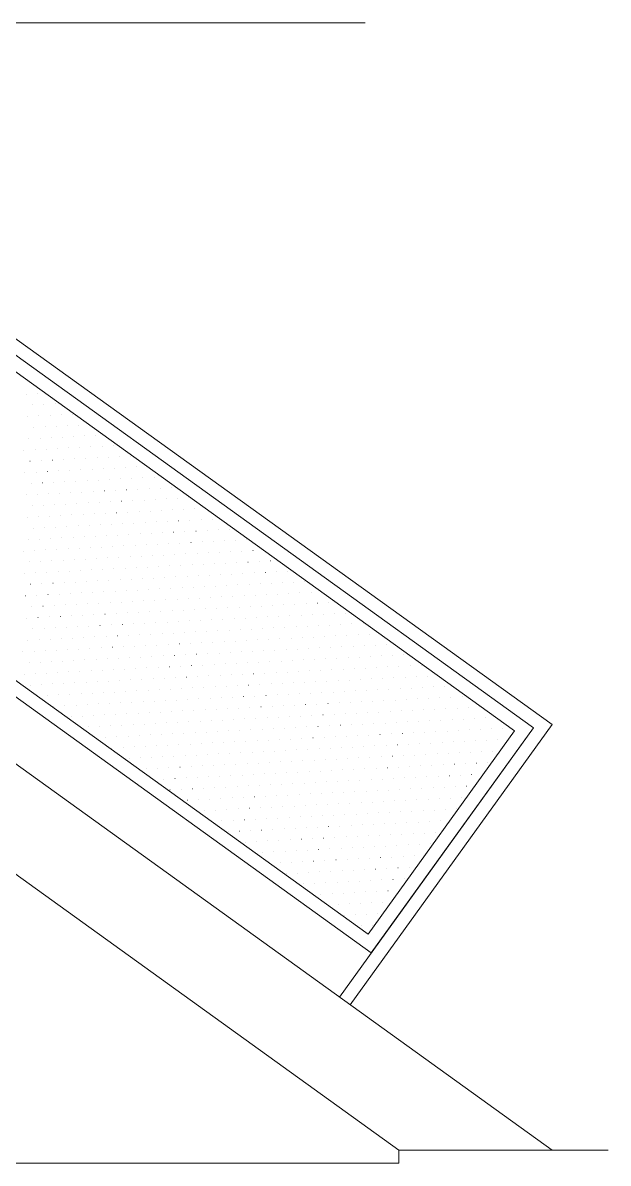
# Model space of a CAD drawing. Header units: centimetres. Extents: x -16179 to 12840, y -10704 to 3856.
# Drawn here: x 11217.2 to 11348, y -5198.5 to -4943.6 of the extents above; entities that cross this region are included whole.
import ezdxf

# ---------------------------------------------------------------- set-up
doc = ezdxf.new("R2010")
doc.units = ezdxf.units.CM
doc.header["$MEASUREMENT"] = 0
for name, color, linetype, lineweight in [('AA - pareti sezionate_Num_Penna__7_Num_Penna__7_Num_Penna__7_Num_Penna__7_Num_Penna__7_Num_Penna__7_Num_Penna__7_Num_Penna__7_Num_Penna__7_Num_Penna__7', 7, 'Continuous', 18), ('AA pareti non sezionate_Num_Penna__2_Num_Penna__2_Num_Penna__2_Num_Penna__2_Num_Penna__2_Num_Penna__2_Num_Penna__2_Num_Penna__2_Num_Penna__2_Num_Penna__2', 2, 'Continuous', 18), ('AA- arredo_Num_Penna__8_Num_Penna__8_Num_Penna__8_Num_Penna__8_Num_Penna__8_Num_Penna__8_Num_Penna__8_Num_Penna__8_Num_Penna__8_Num_Penna__8', 8, 'Continuous', 18)]:
    doc.layers.add(name, color=color, linetype=linetype, lineweight=lineweight)

msp = doc.modelspace()

# ---------------------------------------------------------------- linework, layer by layer
at = {"layer": 'AA - pareti sezionate_Num_Penna__7_Num_Penna__7_Num_Penna__7_Num_Penna__7_Num_Penna__7_Num_Penna__7_Num_Penna__7_Num_Penna__7_Num_Penna__7_Num_Penna__7', "color": 7, "linetype": 'Continuous', "lineweight": 18}
for p, q in [((11301.19, -5195.55), (11347.96, -5195.55)), ((11301.19, -5195.55), (11301.19, -5198.48)), ((11301.19, -5198.48), (10032.6, -5198.48))]:
    msp.add_line(p, q, dxfattribs=at)
at = {"layer": 'AA pareti non sezionate_Num_Penna__2_Num_Penna__2_Num_Penna__2_Num_Penna__2_Num_Penna__2_Num_Penna__2_Num_Penna__2_Num_Penna__2_Num_Penna__2_Num_Penna__2', "color": 2, "linetype": 'Continuous', "lineweight": 18}
msp.add_line((10077.96, -4943.55), (11293.69, -4943.55), dxfattribs=at)
at = {"layer": 'AA- arredo_Num_Penna__8_Num_Penna__8_Num_Penna__8_Num_Penna__8_Num_Penna__8_Num_Penna__8_Num_Penna__8_Num_Penna__8_Num_Penna__8_Num_Penna__8', "color": 8, "linetype": 'Continuous', "lineweight": 18}
for p, q in [((10985.42, -4943.55), (11335.42, -5195.55)), ((11112.28, -4943.55), (11331.24, -5101.13)), ((11117.42, -4943.55), (11335.42, -5100.45)), ((10985.42, -4968.2), (11301.19, -5195.55)), ((11191.35, -5000.45), (11331.24, -5101.13)), ((11192.03, -5004.64), (11327.05, -5101.81)), ((11218, -5026.56), (11218, -5026.56)), ((11220.49, -5026.43), (11220.5, -5026.43)), ((11219.37, -5028.99), (11219.38, -5028.99)), ((11221.87, -5028.87), (11221.87, -5028.87)), ((11224.37, -5028.74), (11224.37, -5028.74)), ((11218.25, -5031.55), (11218.26, -5031.55)), ((11220.75, -5031.43), (11220.75, -5031.43)), ((11223.24, -5031.3), (11223.25, -5031.3)), ((11225.74, -5031.17), (11225.75, -5031.17)), ((11228.24, -5031.04), (11228.24, -5031.04)), ((11219.63, -5033.99), (11219.63, -5033.99)), ((11222.12, -5033.86), (11222.13, -5033.86)), ((11224.62, -5033.73), (11224.63, -5033.73)), ((11227.12, -5033.6), (11227.12, -5033.6)), ((11229.61, -5033.48), (11229.62, -5033.48)), ((11218.51, -5036.55), (11218.51, -5036.55)), ((11221, -5036.42), (11221.01, -5036.42)), ((11223.5, -5036.29), (11223.5, -5036.29)), ((11226, -5036.17), (11226, -5036.17)), ((11228.49, -5036.04), (11228.5, -5036.04)), ((11230.99, -5035.91), (11230.99, -5035.91)), ((11233.49, -5035.78), (11233.49, -5035.78)), ((11217.38, -5039.11), (11217.39, -5039.11)), ((11219.88, -5038.98), (11219.89, -5038.98)), ((11222.38, -5038.85), (11222.38, -5038.85)), ((11224.87, -5038.73), (11224.88, -5038.73)), ((11227.37, -5038.6), (11227.38, -5038.6)), ((11229.87, -5038.47), (11229.87, -5038.47)), ((11232.37, -5038.34), (11232.37, -5038.34)), ((11234.86, -5038.22), (11234.87, -5038.22)), ((11237.36, -5038.09), (11237.36, -5038.09)), ((11218.76, -5041.54), (11218.77, -5041.54)), ((11221.26, -5041.41), (11221.26, -5041.41)), ((11223.75, -5041.29), (11223.76, -5041.29)), ((11226.25, -5041.16), (11226.26, -5041.16)), ((11228.75, -5041.03), (11228.75, -5041.03)), ((11231.24, -5040.9), (11231.25, -5040.9)), ((11233.74, -5040.78), (11233.75, -5040.78)), ((11236.24, -5040.65), (11236.24, -5040.65)), ((11238.73, -5040.52), (11238.74, -5040.52)), ((11241.23, -5040.4), (11241.24, -5040.4)), ((11217.64, -5044.1), (11217.64, -5044.1)), ((11220.14, -5043.97), (11220.14, -5043.97)), ((11222.63, -5043.85), (11222.64, -5043.85)), ((11225.13, -5043.72), (11225.13, -5043.72)), ((11227.63, -5043.59), (11227.63, -5043.59)), ((11230.12, -5043.46), (11230.13, -5043.46)), ((11232.62, -5043.34), (11232.62, -5043.34)), ((11235.12, -5043.21), (11235.12, -5043.21)), ((11237.61, -5043.08), (11237.62, -5043.08)), ((11240.11, -5042.96), (11240.11, -5042.96)), ((11242.61, -5042.83), (11242.61, -5042.83)), ((11219.01, -5046.53), (11219.02, -5046.53)), ((11221.51, -5046.41), (11221.52, -5046.41)), ((11224.01, -5046.28), (11224.01, -5046.28)), ((11226.51, -5046.15), (11226.51, -5046.15)), ((11229, -5046.02), (11229.01, -5046.02)), ((11231.5, -5045.9), (11231.5, -5045.9)), ((11234, -5045.77), (11234, -5045.77)), ((11236.49, -5045.64), (11236.5, -5045.64)), ((11238.99, -5045.52), (11238.99, -5045.52)), ((11241.49, -5045.39), (11241.49, -5045.39)), ((11243.98, -5045.26), (11243.99, -5045.26)), ((11246.48, -5045.13), (11246.48, -5045.13)), ((11247.85, -5047.57), (11247.86, -5047.57)), ((11250.35, -5047.44), (11250.36, -5047.44)), ((11294.34, -5147.27), (11159.32, -5050.09)), ((11217.89, -5049.09), (11217.9, -5049.09)), ((11220.39, -5048.97), (11220.4, -5048.97)), ((11222.89, -5048.84), (11222.89, -5048.84)), ((11225.38, -5048.71), (11225.39, -5048.71)), ((11227.88, -5048.59), (11227.89, -5048.59)), ((11230.38, -5048.46), (11230.38, -5048.46)), ((11232.87, -5048.33), (11232.88, -5048.33)), ((11235.37, -5048.2), (11235.38, -5048.2)), ((11237.87, -5048.08), (11237.87, -5048.08)), ((11240.36, -5047.95), (11240.37, -5047.95)), ((11242.86, -5047.82), (11242.87, -5047.82)), ((11245.36, -5047.69), (11245.36, -5047.69)), ((11246.73, -5050.13), (11246.74, -5050.13)), ((11249.23, -5050), (11249.24, -5050)), ((11251.73, -5049.87), (11251.73, -5049.87)), ((11254.22, -5049.75), (11254.23, -5049.75)), ((11295.02, -5151.45), (11155.13, -5050.78)), ((11219.27, -5051.53), (11219.27, -5051.53)), ((11221.77, -5051.4), (11221.77, -5051.4)), ((11224.26, -5051.27), (11224.27, -5051.27)), ((11226.76, -5051.15), (11226.76, -5051.15)), ((11229.26, -5051.02), (11229.26, -5051.02)), ((11231.75, -5050.89), (11231.76, -5050.89)), ((11234.25, -5050.76), (11234.25, -5050.76)), ((11236.75, -5050.64), (11236.75, -5050.64)), ((11239.24, -5050.51), (11239.25, -5050.51)), ((11241.74, -5050.38), (11241.75, -5050.38)), ((11244.24, -5050.26), (11244.24, -5050.26)), ((11245.61, -5052.69), (11245.62, -5052.69)), ((11248.11, -5052.56), (11248.11, -5052.56)), ((11250.61, -5052.43), (11250.61, -5052.43)), ((11253.1, -5052.31), (11253.11, -5052.31)), ((11255.6, -5052.18), (11255.6, -5052.18)), ((11218.15, -5054.09), (11218.15, -5054.09)), ((11220.64, -5053.96), (11220.65, -5053.96)), ((11223.14, -5053.83), (11223.15, -5053.83)), ((11225.64, -5053.71), (11225.64, -5053.71)), ((11228.14, -5053.58), (11228.14, -5053.58)), ((11230.63, -5053.45), (11230.64, -5053.45)), ((11233.13, -5053.32), (11233.13, -5053.32)), ((11235.63, -5053.2), (11235.63, -5053.2)), ((11238.12, -5053.07), (11238.13, -5053.07)), ((11240.62, -5052.94), (11240.62, -5052.94)), ((11243.12, -5052.82), (11243.12, -5052.82)), ((11244.49, -5055.25), (11244.5, -5055.25)), ((11246.99, -5055.12), (11246.99, -5055.12)), ((11249.48, -5054.99), (11249.49, -5054.99)), ((11251.98, -5054.87), (11251.99, -5054.87)), ((11254.48, -5054.74), (11254.48, -5054.74)), ((11256.98, -5054.61), (11256.98, -5054.61)), ((11259.47, -5054.49), (11259.48, -5054.49)), ((11219.52, -5056.52), (11219.53, -5056.52)), ((11222.02, -5056.39), (11222.03, -5056.39)), ((11224.52, -5056.27), (11224.52, -5056.27)), ((11227.01, -5056.14), (11227.02, -5056.14)), ((11229.51, -5056.01), (11229.52, -5056.01)), ((11232.01, -5055.88), (11232.01, -5055.88)), ((11234.5, -5055.76), (11234.51, -5055.76)), ((11237, -5055.63), (11237.01, -5055.63)), ((11239.5, -5055.5), (11239.5, -5055.5)), ((11241.99, -5055.38), (11242, -5055.38)), ((11243.37, -5057.81), (11243.38, -5057.81)), ((11245.87, -5057.68), (11245.87, -5057.68)), ((11248.36, -5057.55), (11248.37, -5057.55)), ((11250.86, -5057.43), (11250.87, -5057.43)), ((11253.36, -5057.3), (11253.36, -5057.3)), ((11255.85, -5057.17), (11255.86, -5057.17)), ((11258.35, -5057.05), (11258.36, -5057.05)), ((11260.85, -5056.92), (11260.85, -5056.92)), ((11263.34, -5056.79), (11263.35, -5056.79)), ((11218.4, -5059.08), (11218.41, -5059.08)), ((11220.9, -5058.95), (11220.9, -5058.95)), ((11223.4, -5058.83), (11223.4, -5058.83)), ((11225.89, -5058.7), (11225.9, -5058.7)), ((11228.39, -5058.57), (11228.39, -5058.57)), ((11230.89, -5058.45), (11230.89, -5058.45)), ((11233.38, -5058.32), (11233.39, -5058.32)), ((11235.88, -5058.19), (11235.88, -5058.19)), ((11238.38, -5058.06), (11238.38, -5058.06)), ((11240.87, -5057.94), (11240.88, -5057.94)), ((11242.25, -5060.37), (11242.25, -5060.37)), ((11244.75, -5060.24), (11244.75, -5060.24)), ((11247.24, -5060.11), (11247.25, -5060.11)), ((11249.74, -5059.99), (11249.74, -5059.99)), ((11252.24, -5059.86), (11252.24, -5059.86)), ((11254.73, -5059.73), (11254.74, -5059.73)), ((11257.23, -5059.61), (11257.23, -5059.61)), ((11259.73, -5059.48), (11259.73, -5059.48)), ((11262.22, -5059.35), (11262.23, -5059.35)), ((11264.72, -5059.22), (11264.72, -5059.22)), ((11267.22, -5059.1), (11267.22, -5059.1)), ((11217.28, -5061.64), (11217.29, -5061.64)), ((11219.78, -5061.51), (11219.78, -5061.51)), ((11222.27, -5061.39), (11222.28, -5061.39)), ((11224.77, -5061.26), (11224.78, -5061.26)), ((11227.27, -5061.13), (11227.27, -5061.13)), ((11229.77, -5061.01), (11229.77, -5061.01)), ((11232.26, -5060.88), (11232.27, -5060.88)), ((11234.76, -5060.75), (11234.76, -5060.75)), ((11237.26, -5060.62), (11237.26, -5060.62)), ((11239.75, -5060.5), (11239.76, -5060.5)), ((11241.13, -5062.93), (11241.13, -5062.93)), ((11243.62, -5062.8), (11243.63, -5062.8)), ((11246.12, -5062.68), (11246.13, -5062.68)), ((11248.62, -5062.55), (11248.62, -5062.55)), ((11251.11, -5062.42), (11251.12, -5062.42)), ((11253.61, -5062.29), (11253.62, -5062.29)), ((11256.11, -5062.17), (11256.11, -5062.17)), ((11258.61, -5062.04), (11258.61, -5062.04)), ((11261.1, -5061.91), (11261.11, -5061.91)), ((11263.6, -5061.78), (11263.6, -5061.78)), ((11266.1, -5061.66), (11266.1, -5061.66)), ((11268.59, -5061.53), (11268.6, -5061.53)), ((11218.66, -5064.07), (11218.66, -5064.07)), ((11221.15, -5063.95), (11221.16, -5063.95)), ((11223.65, -5063.82), (11223.66, -5063.82)), ((11226.15, -5063.69), (11226.15, -5063.69)), ((11228.64, -5063.57), (11228.65, -5063.57)), ((11231.14, -5063.44), (11231.15, -5063.44)), ((11233.64, -5063.31), (11233.64, -5063.31)), ((11236.13, -5063.18), (11236.14, -5063.18)), ((11238.63, -5063.06), (11238.64, -5063.06)), ((11240.01, -5065.49), (11240.01, -5065.49)), ((11242.5, -5065.36), (11242.51, -5065.36)), ((11245, -5065.24), (11245.01, -5065.24)), ((11247.5, -5065.11), (11247.5, -5065.11)), ((11249.99, -5064.98), (11250, -5064.98)), ((11252.49, -5064.85), (11252.5, -5064.85)), ((11254.99, -5064.73), (11254.99, -5064.73)), ((11257.48, -5064.6), (11257.49, -5064.6)), ((11259.98, -5064.47), (11259.99, -5064.47)), ((11262.48, -5064.35), (11262.48, -5064.35)), ((11264.97, -5064.22), (11264.98, -5064.22)), ((11267.47, -5064.09), (11267.48, -5064.09)), ((11269.97, -5063.96), (11269.97, -5063.96)), ((11272.46, -5063.84), (11272.47, -5063.84)), ((11217.54, -5066.64), (11217.54, -5066.64)), ((11220.03, -5066.51), (11220.04, -5066.51)), ((11222.53, -5066.38), (11222.53, -5066.38)), ((11225.03, -5066.25), (11225.03, -5066.25)), ((11227.52, -5066.13), (11227.53, -5066.13)), ((11230.02, -5066), (11230.02, -5066)), ((11232.52, -5065.87), (11232.52, -5065.87)), ((11235.01, -5065.74), (11235.02, -5065.74)), ((11237.51, -5065.62), (11237.51, -5065.62)), ((11238.89, -5068.05), (11238.89, -5068.05)), ((11241.38, -5067.92), (11241.39, -5067.92)), ((11243.88, -5067.8), (11243.88, -5067.8)), ((11246.38, -5067.67), (11246.38, -5067.67)), ((11248.87, -5067.54), (11248.88, -5067.54)), ((11251.37, -5067.41), (11251.37, -5067.41)), ((11253.87, -5067.29), (11253.87, -5067.29)), ((11256.36, -5067.16), (11256.37, -5067.16)), ((11258.86, -5067.03), (11258.86, -5067.03)), ((11261.36, -5066.91), (11261.36, -5066.91)), ((11263.85, -5066.78), (11263.86, -5066.78)), ((11266.35, -5066.65), (11266.35, -5066.65)), ((11268.85, -5066.52), (11268.85, -5066.52)), ((11271.34, -5066.4), (11271.35, -5066.4)), ((11273.84, -5066.27), (11273.85, -5066.27)), ((11276.34, -5066.14), (11276.34, -5066.14)), ((11218.91, -5069.07), (11218.92, -5069.07)), ((11221.41, -5068.94), (11221.41, -5068.94)), ((11223.9, -5068.81), (11223.91, -5068.81)), ((11226.4, -5068.69), (11226.41, -5068.69)), ((11228.9, -5068.56), (11228.9, -5068.56)), ((11231.4, -5068.43), (11231.4, -5068.43)), ((11233.89, -5068.3), (11233.9, -5068.3)), ((11236.39, -5068.18), (11236.39, -5068.18)), ((11237.76, -5070.61), (11237.77, -5070.61)), ((11240.26, -5070.48), (11240.27, -5070.48)), ((11242.76, -5070.36), (11242.76, -5070.36)), ((11245.25, -5070.23), (11245.26, -5070.23)), ((11247.75, -5070.1), (11247.76, -5070.1)), ((11250.25, -5069.97), (11250.25, -5069.97)), ((11252.74, -5069.85), (11252.75, -5069.85)), ((11255.24, -5069.72), (11255.25, -5069.72)), ((11257.74, -5069.59), (11257.74, -5069.59)), ((11260.24, -5069.47), (11260.24, -5069.47)), ((11262.73, -5069.34), (11262.74, -5069.34)), ((11265.23, -5069.21), (11265.23, -5069.21)), ((11267.73, -5069.08), (11267.73, -5069.08)), ((11270.22, -5068.96), (11270.23, -5068.96)), ((11272.72, -5068.83), (11272.72, -5068.83)), ((11275.22, -5068.7), (11275.22, -5068.7)), ((11277.71, -5068.58), (11277.72, -5068.58)), ((11280.21, -5068.45), (11280.21, -5068.45)), ((11217.79, -5071.63), (11217.8, -5071.63)), ((11220.29, -5071.5), (11220.29, -5071.5)), ((11222.78, -5071.37), (11222.79, -5071.37)), ((11225.28, -5071.25), (11225.29, -5071.25)), ((11227.78, -5071.12), (11227.78, -5071.12)), ((11230.27, -5070.99), (11230.28, -5070.99)), ((11232.77, -5070.87), (11232.78, -5070.87)), ((11235.27, -5070.74), (11235.27, -5070.74)), ((11239.14, -5073.04), (11239.14, -5073.04)), ((11241.64, -5072.92), (11241.64, -5072.92)), ((11244.13, -5072.79), (11244.14, -5072.79)), ((11246.63, -5072.66), (11246.64, -5072.66)), ((11249.13, -5072.54), (11249.13, -5072.54)), ((11251.62, -5072.41), (11251.63, -5072.41)), ((11254.12, -5072.28), (11254.13, -5072.28)), ((11256.62, -5072.15), (11256.62, -5072.15)), ((11259.11, -5072.03), (11259.12, -5072.03)), ((11261.61, -5071.9), (11261.62, -5071.9)), ((11264.11, -5071.77), (11264.11, -5071.77)), ((11266.6, -5071.64), (11266.61, -5071.64)), ((11269.1, -5071.52), (11269.11, -5071.52)), ((11271.6, -5071.39), (11271.6, -5071.39)), ((11274.09, -5071.26), (11274.1, -5071.26)), ((11276.59, -5071.14), (11276.6, -5071.14)), ((11279.09, -5071.01), (11279.09, -5071.01)), ((11281.58, -5070.88), (11281.59, -5070.88)), ((11219.17, -5074.06), (11219.17, -5074.06)), ((11221.66, -5073.93), (11221.67, -5073.93)), ((11224.16, -5073.81), (11224.16, -5073.81)), ((11226.66, -5073.68), (11226.66, -5073.68)), ((11229.15, -5073.55), (11229.16, -5073.55)), ((11231.65, -5073.43), (11231.65, -5073.43)), ((11234.15, -5073.3), (11234.15, -5073.3)), ((11236.64, -5073.17), (11236.65, -5073.17)), ((11238.02, -5075.6), (11238.02, -5075.6)), ((11240.52, -5075.48), (11240.52, -5075.48)), ((11243.01, -5075.35), (11243.02, -5075.35)), ((11245.51, -5075.22), (11245.51, -5075.22)), ((11248.01, -5075.1), (11248.01, -5075.1)), ((11250.5, -5074.97), (11250.51, -5074.97)), ((11253, -5074.84), (11253, -5074.84)), ((11255.5, -5074.71), (11255.5, -5074.71)), ((11257.99, -5074.59), (11258, -5074.59)), ((11260.49, -5074.46), (11260.49, -5074.46)), ((11262.99, -5074.33), (11262.99, -5074.33)), ((11265.48, -5074.2), (11265.49, -5074.2)), ((11267.98, -5074.08), (11267.98, -5074.08)), ((11270.48, -5073.95), (11270.48, -5073.95)), ((11272.97, -5073.82), (11272.98, -5073.82)), ((11275.47, -5073.7), (11275.48, -5073.7)), ((11277.97, -5073.57), (11277.97, -5073.57)), ((11280.46, -5073.44), (11280.47, -5073.44)), ((11282.96, -5073.31), (11282.97, -5073.31)), ((11285.46, -5073.19), (11285.46, -5073.19)), ((11286.83, -5075.62), (11286.84, -5075.62)), ((11289.33, -5075.49), (11289.33, -5075.49)), ((11218.04, -5076.62), (11218.05, -5076.62)), ((11220.54, -5076.49), (11220.55, -5076.49)), ((11223.04, -5076.37), (11223.04, -5076.37)), ((11225.53, -5076.24), (11225.54, -5076.24)), ((11228.03, -5076.11), (11228.04, -5076.11)), ((11230.53, -5075.99), (11230.53, -5075.99)), ((11233.03, -5075.86), (11233.03, -5075.86)), ((11235.52, -5075.73), (11235.53, -5075.73)), ((11236.9, -5078.16), (11236.9, -5078.16)), ((11239.39, -5078.04), (11239.4, -5078.04)), ((11241.89, -5077.91), (11241.9, -5077.91)), ((11244.39, -5077.78), (11244.39, -5077.78)), ((11246.88, -5077.66), (11246.89, -5077.66)), ((11249.38, -5077.53), (11249.39, -5077.53)), ((11251.88, -5077.4), (11251.88, -5077.4)), ((11254.37, -5077.27), (11254.38, -5077.27)), ((11256.87, -5077.15), (11256.88, -5077.15)), ((11259.37, -5077.02), (11259.37, -5077.02)), ((11261.87, -5076.89), (11261.87, -5076.89)), ((11264.36, -5076.77), (11264.37, -5076.77)), ((11266.86, -5076.64), (11266.86, -5076.64)), ((11269.36, -5076.51), (11269.36, -5076.51)), ((11271.85, -5076.38), (11271.86, -5076.38)), ((11274.35, -5076.26), (11274.35, -5076.26)), ((11276.85, -5076.13), (11276.85, -5076.13)), ((11279.34, -5076), (11279.35, -5076)), ((11281.84, -5075.87), (11281.84, -5075.87)), ((11284.34, -5075.75), (11284.34, -5075.75)), ((11285.71, -5078.18), (11285.72, -5078.18)), ((11288.21, -5078.05), (11288.21, -5078.05)), ((11290.71, -5077.93), (11290.71, -5077.93)), ((11293.2, -5077.8), (11293.21, -5077.8)), ((11219.42, -5079.06), (11219.43, -5079.06)), ((11221.92, -5078.93), (11221.92, -5078.93)), ((11224.41, -5078.8), (11224.42, -5078.8)), ((11226.91, -5078.67), (11226.92, -5078.67)), ((11229.41, -5078.55), (11229.41, -5078.55)), ((11231.9, -5078.42), (11231.91, -5078.42)), ((11234.4, -5078.29), (11234.41, -5078.29)), ((11235.78, -5080.73), (11235.78, -5080.73)), ((11238.27, -5080.6), (11238.28, -5080.6)), ((11240.77, -5080.47), (11240.77, -5080.47)), ((11243.27, -5080.34), (11243.27, -5080.34)), ((11245.76, -5080.22), (11245.77, -5080.22)), ((11248.26, -5080.09), (11248.27, -5080.09)), ((11250.76, -5079.96), (11250.76, -5079.96)), ((11253.25, -5079.83), (11253.26, -5079.83)), ((11255.75, -5079.71), (11255.76, -5079.71)), ((11258.25, -5079.58), (11258.25, -5079.58)), ((11260.74, -5079.45), (11260.75, -5079.45)), ((11263.24, -5079.33), (11263.25, -5079.33)), ((11265.74, -5079.2), (11265.74, -5079.2)), ((11268.23, -5079.07), (11268.24, -5079.07)), ((11270.73, -5078.94), (11270.74, -5078.94)), ((11273.23, -5078.82), (11273.23, -5078.82)), ((11275.72, -5078.69), (11275.73, -5078.69)), ((11278.22, -5078.56), (11278.23, -5078.56)), ((11280.72, -5078.44), (11280.72, -5078.44)), ((11283.21, -5078.31), (11283.22, -5078.31)), ((11284.59, -5080.74), (11284.6, -5080.74)), ((11287.09, -5080.61), (11287.09, -5080.61)), ((11289.58, -5080.49), (11289.59, -5080.49)), ((11292.08, -5080.36), (11292.09, -5080.36)), ((11294.58, -5080.23), (11294.58, -5080.23)), ((11218.3, -5081.62), (11218.3, -5081.62)), ((11220.8, -5081.49), (11220.8, -5081.49)), ((11223.29, -5081.36), (11223.3, -5081.36)), ((11225.79, -5081.23), (11225.79, -5081.23)), ((11228.29, -5081.11), (11228.29, -5081.11)), ((11230.78, -5080.98), (11230.79, -5080.98)), ((11233.28, -5080.85), (11233.28, -5080.85)), ((11234.66, -5083.29), (11234.66, -5083.29)), ((11237.15, -5083.16), (11237.16, -5083.16)), ((11239.65, -5083.03), (11239.65, -5083.03)), ((11242.15, -5082.9), (11242.15, -5082.9)), ((11244.64, -5082.78), (11244.65, -5082.78)), ((11247.14, -5082.65), (11247.14, -5082.65)), ((11249.64, -5082.52), (11249.64, -5082.52)), ((11252.13, -5082.39), (11252.14, -5082.39)), ((11254.63, -5082.27), (11254.63, -5082.27)), ((11257.13, -5082.14), (11257.13, -5082.14)), ((11259.62, -5082.01), (11259.63, -5082.01)), ((11262.12, -5081.89), (11262.12, -5081.89)), ((11264.62, -5081.76), (11264.62, -5081.76)), ((11267.11, -5081.63), (11267.12, -5081.63)), ((11269.61, -5081.5), (11269.61, -5081.5)), ((11272.11, -5081.38), (11272.11, -5081.38)), ((11274.6, -5081.25), (11274.61, -5081.25)), ((11277.1, -5081.12), (11277.11, -5081.12)), ((11279.6, -5081), (11279.6, -5081)), ((11282.09, -5080.87), (11282.1, -5080.87)), ((11283.47, -5083.3), (11283.47, -5083.3)), ((11285.97, -5083.17), (11285.97, -5083.17)), ((11288.46, -5083.05), (11288.47, -5083.05)), ((11290.96, -5082.92), (11290.96, -5082.92)), ((11293.46, -5082.79), (11293.46, -5082.79)), ((11295.95, -5082.67), (11295.96, -5082.67)), ((11298.45, -5082.54), (11298.45, -5082.54)), ((11217.18, -5084.18), (11217.18, -5084.18)), ((11219.67, -5084.05), (11219.68, -5084.05)), ((11222.17, -5083.92), (11222.18, -5083.92)), ((11224.67, -5083.79), (11224.67, -5083.79)), ((11227.16, -5083.67), (11227.17, -5083.67)), ((11229.66, -5083.54), (11229.67, -5083.54)), ((11232.16, -5083.41), (11232.16, -5083.41)), ((11233.53, -5085.85), (11233.54, -5085.85)), ((11236.03, -5085.72), (11236.04, -5085.72)), ((11238.53, -5085.59), (11238.53, -5085.59)), ((11241.02, -5085.46), (11241.03, -5085.46)), ((11243.52, -5085.34), (11243.53, -5085.34)), ((11246.02, -5085.21), (11246.02, -5085.21)), ((11248.51, -5085.08), (11248.52, -5085.08)), ((11251.01, -5084.96), (11251.02, -5084.96)), ((11253.51, -5084.83), (11253.51, -5084.83)), ((11256, -5084.7), (11256.01, -5084.7)), ((11258.5, -5084.57), (11258.51, -5084.57)), ((11261, -5084.45), (11261, -5084.45)), ((11263.5, -5084.32), (11263.5, -5084.32)), ((11265.99, -5084.19), (11266, -5084.19)), ((11268.49, -5084.06), (11268.49, -5084.06)), ((11270.99, -5083.94), (11270.99, -5083.94)), ((11273.48, -5083.81), (11273.49, -5083.81)), ((11275.98, -5083.68), (11275.98, -5083.68)), ((11278.48, -5083.56), (11278.48, -5083.56)), ((11280.97, -5083.43), (11280.98, -5083.43)), ((11282.35, -5085.86), (11282.35, -5085.86)), ((11284.84, -5085.73), (11284.85, -5085.73)), ((11287.34, -5085.61), (11287.35, -5085.61)), ((11289.84, -5085.48), (11289.84, -5085.48)), ((11292.34, -5085.35), (11292.34, -5085.35)), ((11294.83, -5085.23), (11294.84, -5085.23)), ((11297.33, -5085.1), (11297.33, -5085.1)), ((11299.83, -5084.97), (11299.83, -5084.97)), ((11302.32, -5084.84), (11302.33, -5084.84)), ((11218.55, -5086.61), (11218.56, -5086.61)), ((11221.05, -5086.48), (11221.06, -5086.48)), ((11223.55, -5086.35), (11223.55, -5086.35)), ((11226.04, -5086.23), (11226.05, -5086.23)), ((11228.54, -5086.1), (11228.55, -5086.1)), ((11231.04, -5085.97), (11231.04, -5085.97)), ((11232.41, -5088.41), (11232.42, -5088.41)), ((11234.91, -5088.28), (11234.91, -5088.28)), ((11237.41, -5088.15), (11237.41, -5088.15)), ((11239.9, -5088.02), (11239.91, -5088.02)), ((11242.4, -5087.9), (11242.4, -5087.9)), ((11244.9, -5087.77), (11244.9, -5087.77)), ((11247.39, -5087.64), (11247.4, -5087.64)), ((11249.89, -5087.52), (11249.9, -5087.52)), ((11252.39, -5087.39), (11252.39, -5087.39)), ((11254.88, -5087.26), (11254.89, -5087.26)), ((11257.38, -5087.13), (11257.39, -5087.13)), ((11259.88, -5087.01), (11259.88, -5087.01)), ((11262.37, -5086.88), (11262.38, -5086.88)), ((11264.87, -5086.75), (11264.88, -5086.75)), ((11267.37, -5086.63), (11267.37, -5086.63)), ((11269.86, -5086.5), (11269.87, -5086.5)), ((11272.36, -5086.37), (11272.37, -5086.37)), ((11274.86, -5086.24), (11274.86, -5086.24)), ((11277.35, -5086.12), (11277.36, -5086.12)), ((11279.85, -5085.99), (11279.86, -5085.99)), ((11281.23, -5088.42), (11281.23, -5088.42)), ((11283.72, -5088.3), (11283.73, -5088.3)), ((11286.22, -5088.17), (11286.23, -5088.17)), ((11288.72, -5088.04), (11288.72, -5088.04)), ((11291.21, -5087.91), (11291.22, -5087.91)), ((11293.71, -5087.79), (11293.72, -5087.79)), ((11296.21, -5087.66), (11296.21, -5087.66)), ((11298.7, -5087.53), (11298.71, -5087.53)), ((11301.2, -5087.4), (11301.21, -5087.4)), ((11303.7, -5087.28), (11303.7, -5087.28)), ((11306.19, -5087.15), (11306.2, -5087.15)), ((11217.43, -5089.17), (11217.44, -5089.17)), ((11219.93, -5089.04), (11219.93, -5089.04)), ((11222.43, -5088.92), (11222.43, -5088.92)), ((11224.92, -5088.79), (11224.93, -5088.79)), ((11227.42, -5088.66), (11227.42, -5088.66)), ((11229.92, -5088.53), (11229.92, -5088.53)), ((11231.29, -5090.97), (11231.3, -5090.97)), ((11233.79, -5090.84), (11233.79, -5090.84)), ((11236.29, -5090.71), (11236.29, -5090.71)), ((11238.78, -5090.58), (11238.79, -5090.58)), ((11241.28, -5090.46), (11241.28, -5090.46)), ((11243.78, -5090.33), (11243.78, -5090.33)), ((11246.27, -5090.2), (11246.28, -5090.2)), ((11248.77, -5090.08), (11248.77, -5090.08)), ((11251.27, -5089.95), (11251.27, -5089.95)), ((11253.76, -5089.82), (11253.77, -5089.82)), ((11256.26, -5089.69), (11256.26, -5089.69)), ((11258.76, -5089.57), (11258.76, -5089.57)), ((11261.25, -5089.44), (11261.26, -5089.44)), ((11263.75, -5089.31), (11263.75, -5089.31)), ((11266.25, -5089.19), (11266.25, -5089.19)), ((11268.74, -5089.06), (11268.75, -5089.06)), ((11271.24, -5088.93), (11271.24, -5088.93)), ((11273.74, -5088.8), (11273.74, -5088.8)), ((11276.23, -5088.68), (11276.24, -5088.68)), ((11278.73, -5088.55), (11278.74, -5088.55)), ((11280.11, -5090.98), (11280.11, -5090.98)), ((11282.6, -5090.86), (11282.61, -5090.86)), ((11285.1, -5090.73), (11285.1, -5090.73)), ((11287.6, -5090.6), (11287.6, -5090.6)), ((11290.09, -5090.47), (11290.1, -5090.47)), ((11292.59, -5090.35), (11292.59, -5090.35)), ((11295.09, -5090.22), (11295.09, -5090.22)), ((11297.58, -5090.09), (11297.59, -5090.09)), ((11300.08, -5089.96), (11300.08, -5089.96)), ((11302.58, -5089.84), (11302.58, -5089.84)), ((11305.07, -5089.71), (11305.08, -5089.71)), ((11307.57, -5089.58), (11307.58, -5089.58)), ((11218.81, -5091.6), (11218.81, -5091.6)), ((11221.3, -5091.48), (11221.31, -5091.48)), ((11223.8, -5091.35), (11223.81, -5091.35)), ((11226.3, -5091.22), (11226.3, -5091.22)), ((11228.8, -5091.09), (11228.8, -5091.09)), ((11230.17, -5093.53), (11230.18, -5093.53)), ((11232.67, -5093.4), (11232.67, -5093.4)), ((11235.16, -5093.27), (11235.17, -5093.27)), ((11237.66, -5093.15), (11237.67, -5093.15)), ((11240.16, -5093.02), (11240.16, -5093.02)), ((11242.65, -5092.89), (11242.66, -5092.89)), ((11245.15, -5092.76), (11245.16, -5092.76)), ((11247.65, -5092.64), (11247.65, -5092.64)), ((11250.14, -5092.51), (11250.15, -5092.51)), ((11252.64, -5092.38), (11252.65, -5092.38)), ((11255.14, -5092.25), (11255.14, -5092.25)), ((11257.63, -5092.13), (11257.64, -5092.13)), ((11260.13, -5092), (11260.14, -5092)), ((11262.63, -5091.87), (11262.63, -5091.87)), ((11265.13, -5091.75), (11265.13, -5091.75)), ((11267.62, -5091.62), (11267.63, -5091.62)), ((11270.12, -5091.49), (11270.12, -5091.49)), ((11272.62, -5091.36), (11272.62, -5091.36)), ((11275.11, -5091.24), (11275.12, -5091.24)), ((11277.61, -5091.11), (11277.61, -5091.11)), ((11278.98, -5093.54), (11278.99, -5093.54)), ((11281.48, -5093.42), (11281.49, -5093.42)), ((11283.98, -5093.29), (11283.98, -5093.29)), ((11286.47, -5093.16), (11286.48, -5093.16)), ((11288.97, -5093.03), (11288.98, -5093.03)), ((11291.47, -5092.91), (11291.47, -5092.91)), ((11293.97, -5092.78), (11293.97, -5092.78)), ((11296.46, -5092.65), (11296.47, -5092.65)), ((11298.96, -5092.53), (11298.96, -5092.53)), ((11301.46, -5092.4), (11301.46, -5092.4)), ((11303.95, -5092.27), (11303.96, -5092.27)), ((11306.45, -5092.14), (11306.45, -5092.14)), ((11308.95, -5092.02), (11308.95, -5092.02)), ((11311.44, -5091.89), (11311.45, -5091.89)), ((11222.68, -5093.91), (11222.69, -5093.91)), ((11225.18, -5093.78), (11225.18, -5093.78)), ((11227.67, -5093.65), (11227.68, -5093.65)), ((11229.05, -5096.09), (11229.05, -5096.09)), ((11231.55, -5095.96), (11231.55, -5095.96)), ((11234.04, -5095.83), (11234.05, -5095.83)), ((11236.54, -5095.71), (11236.54, -5095.71)), ((11239.04, -5095.58), (11239.04, -5095.58)), ((11241.53, -5095.45), (11241.54, -5095.45)), ((11244.03, -5095.32), (11244.04, -5095.32)), ((11246.53, -5095.2), (11246.53, -5095.2)), ((11249.02, -5095.07), (11249.03, -5095.07)), ((11251.52, -5094.94), (11251.53, -5094.94)), ((11254.02, -5094.82), (11254.02, -5094.82)), ((11256.51, -5094.69), (11256.52, -5094.69)), ((11259.01, -5094.56), (11259.02, -5094.56)), ((11261.51, -5094.43), (11261.51, -5094.43)), ((11264, -5094.31), (11264.01, -5094.31)), ((11266.5, -5094.18), (11266.51, -5094.18)), ((11269, -5094.05), (11269, -5094.05)), ((11271.49, -5093.92), (11271.5, -5093.92)), ((11273.99, -5093.8), (11274, -5093.8)), ((11276.49, -5093.67), (11276.49, -5093.67)), ((11277.86, -5096.1), (11277.87, -5096.1)), ((11280.36, -5095.98), (11280.37, -5095.98)), ((11282.86, -5095.85), (11282.86, -5095.85)), ((11285.35, -5095.72), (11285.36, -5095.72)), ((11287.85, -5095.59), (11287.86, -5095.59)), ((11290.35, -5095.47), (11290.35, -5095.47)), ((11292.84, -5095.34), (11292.85, -5095.34)), ((11295.34, -5095.21), (11295.35, -5095.21)), ((11297.84, -5095.09), (11297.84, -5095.09)), ((11300.33, -5094.96), (11300.34, -5094.96)), ((11302.83, -5094.83), (11302.84, -5094.83)), ((11305.33, -5094.7), (11305.33, -5094.7)), ((11307.82, -5094.58), (11307.83, -5094.58)), ((11310.32, -5094.45), (11310.33, -5094.45)), ((11312.82, -5094.32), (11312.82, -5094.32)), ((11315.31, -5094.2), (11315.32, -5094.2)), ((11224.06, -5096.34), (11224.06, -5096.34)), ((11226.55, -5096.21), (11226.56, -5096.21)), ((11227.93, -5098.65), (11227.93, -5098.65)), ((11230.43, -5098.52), (11230.43, -5098.52)), ((11232.92, -5098.39), (11232.93, -5098.39)), ((11235.42, -5098.27), (11235.42, -5098.27)), ((11237.92, -5098.14), (11237.92, -5098.14)), ((11240.41, -5098.01), (11240.42, -5098.01)), ((11242.91, -5097.88), (11242.91, -5097.88)), ((11245.41, -5097.76), (11245.41, -5097.76)), ((11247.9, -5097.63), (11247.91, -5097.63)), ((11250.4, -5097.5), (11250.4, -5097.5)), ((11252.9, -5097.38), (11252.9, -5097.38)), ((11255.39, -5097.25), (11255.4, -5097.25)), ((11257.89, -5097.12), (11257.89, -5097.12)), ((11260.39, -5096.99), (11260.39, -5096.99)), ((11262.88, -5096.87), (11262.89, -5096.87)), ((11265.38, -5096.74), (11265.38, -5096.74)), ((11267.88, -5096.61), (11267.88, -5096.61)), ((11270.37, -5096.49), (11270.38, -5096.49)), ((11272.87, -5096.36), (11272.87, -5096.36)), ((11275.37, -5096.23), (11275.37, -5096.23)), ((11279.24, -5098.54), (11279.24, -5098.54)), ((11281.74, -5098.41), (11281.74, -5098.41)), ((11284.23, -5098.28), (11284.24, -5098.28)), ((11286.73, -5098.15), (11286.73, -5098.15)), ((11289.23, -5098.03), (11289.23, -5098.03)), ((11291.72, -5097.9), (11291.73, -5097.9)), ((11294.22, -5097.77), (11294.22, -5097.77)), ((11296.72, -5097.65), (11296.72, -5097.65)), ((11299.21, -5097.52), (11299.22, -5097.52)), ((11301.71, -5097.39), (11301.71, -5097.39)), ((11304.21, -5097.26), (11304.21, -5097.26)), ((11306.7, -5097.14), (11306.71, -5097.14)), ((11309.2, -5097.01), (11309.21, -5097.01)), ((11311.7, -5096.88), (11311.7, -5096.88)), ((11314.19, -5096.76), (11314.2, -5096.76)), ((11316.69, -5096.63), (11316.7, -5096.63)), ((11319.19, -5096.5), (11319.19, -5096.5)), ((11231.8, -5100.95), (11231.81, -5100.95)), ((11234.3, -5100.83), (11234.3, -5100.83)), ((11236.79, -5100.7), (11236.8, -5100.7)), ((11239.29, -5100.57), (11239.3, -5100.57)), ((11241.79, -5100.44), (11241.79, -5100.44)), ((11244.28, -5100.32), (11244.29, -5100.32)), ((11246.78, -5100.19), (11246.79, -5100.19)), ((11249.28, -5100.06), (11249.28, -5100.06)), ((11251.77, -5099.94), (11251.78, -5099.94)), ((11254.27, -5099.81), (11254.28, -5099.81)), ((11256.77, -5099.68), (11256.77, -5099.68)), ((11259.27, -5099.55), (11259.27, -5099.55)), ((11261.76, -5099.43), (11261.77, -5099.43)), ((11264.26, -5099.3), (11264.26, -5099.3)), ((11266.76, -5099.17), (11266.76, -5099.17)), ((11269.25, -5099.05), (11269.26, -5099.05)), ((11271.75, -5098.92), (11271.75, -5098.92)), ((11274.25, -5098.79), (11274.25, -5098.79)), ((11276.74, -5098.66), (11276.75, -5098.66)), ((11278.12, -5101.1), (11278.12, -5101.1)), ((11280.61, -5100.97), (11280.62, -5100.97)), ((11283.11, -5100.84), (11283.12, -5100.84)), ((11285.61, -5100.72), (11285.61, -5100.72)), ((11331.24, -5101.13), (11287.9, -5161.34)), ((11288.1, -5100.59), (11288.11, -5100.59)), ((11335.42, -5100.45), (11290.34, -5163.09)), ((11290.6, -5100.46), (11290.61, -5100.46)), ((11293.1, -5100.33), (11293.1, -5100.33)), ((11331.24, -5101.13), (11295.02, -5151.45)), ((11295.6, -5100.21), (11295.6, -5100.21)), ((11298.09, -5100.08), (11298.1, -5100.08)), ((11300.59, -5099.95), (11300.59, -5099.95)), ((11303.09, -5099.82), (11303.09, -5099.82)), ((11305.58, -5099.7), (11305.59, -5099.7)), ((11308.08, -5099.57), (11308.08, -5099.57)), ((11310.58, -5099.44), (11310.58, -5099.44)), ((11313.07, -5099.32), (11313.08, -5099.32)), ((11315.57, -5099.19), (11315.57, -5099.19)), ((11318.07, -5099.06), (11318.07, -5099.06)), ((11320.56, -5098.93), (11320.57, -5098.93)), ((11235.67, -5103.26), (11235.68, -5103.26)), ((11238.17, -5103.13), (11238.17, -5103.13)), ((11240.67, -5103.01), (11240.67, -5103.01)), ((11243.16, -5102.88), (11243.17, -5102.88)), ((11245.66, -5102.75), (11245.67, -5102.75)), ((11248.16, -5102.62), (11248.16, -5102.62)), ((11250.65, -5102.5), (11250.66, -5102.5)), ((11253.15, -5102.37), (11253.16, -5102.37)), ((11255.65, -5102.24), (11255.65, -5102.24)), ((11258.14, -5102.11), (11258.15, -5102.11)), ((11260.64, -5101.99), (11260.65, -5101.99)), ((11263.14, -5101.86), (11263.14, -5101.86)), ((11265.63, -5101.73), (11265.64, -5101.73)), ((11268.13, -5101.61), (11268.14, -5101.61)), ((11270.63, -5101.48), (11270.63, -5101.48)), ((11273.12, -5101.35), (11273.13, -5101.35)), ((11275.62, -5101.22), (11275.63, -5101.22)), ((11277, -5103.66), (11277, -5103.66)), ((11279.49, -5103.53), (11279.5, -5103.53)), ((11281.99, -5103.4), (11282, -5103.4)), ((11284.49, -5103.28), (11284.49, -5103.28)), ((11286.98, -5103.15), (11286.99, -5103.15)), ((11289.48, -5103.02), (11289.49, -5103.02)), ((11291.98, -5102.89), (11291.98, -5102.89)), ((11327.05, -5101.81), (11294.34, -5147.27)), ((11294.47, -5102.77), (11294.48, -5102.77)), ((11296.97, -5102.64), (11296.98, -5102.64)), ((11299.47, -5102.51), (11299.47, -5102.51)), ((11301.96, -5102.39), (11301.97, -5102.39)), ((11304.46, -5102.26), (11304.47, -5102.26)), ((11306.96, -5102.13), (11306.96, -5102.13)), ((11309.45, -5102), (11309.46, -5102)), ((11311.95, -5101.88), (11311.96, -5101.88)), ((11314.45, -5101.75), (11314.45, -5101.75)), ((11316.94, -5101.62), (11316.95, -5101.62)), ((11319.44, -5101.49), (11319.45, -5101.49)), ((11321.94, -5101.37), (11321.94, -5101.37)), ((11324.44, -5101.24), (11324.44, -5101.24)), ((11237.05, -5105.69), (11237.05, -5105.69)), ((11239.55, -5105.57), (11239.55, -5105.57)), ((11242.04, -5105.44), (11242.05, -5105.44)), ((11244.54, -5105.31), (11244.54, -5105.31)), ((11247.04, -5105.18), (11247.04, -5105.18)), ((11249.53, -5105.06), (11249.54, -5105.06)), ((11252.03, -5104.93), (11252.03, -5104.93)), ((11254.53, -5104.8), (11254.53, -5104.8)), ((11257.02, -5104.68), (11257.03, -5104.68)), ((11259.52, -5104.55), (11259.52, -5104.55)), ((11262.02, -5104.42), (11262.02, -5104.42)), ((11264.51, -5104.29), (11264.52, -5104.29)), ((11267.01, -5104.17), (11267.01, -5104.17)), ((11269.51, -5104.04), (11269.51, -5104.04)), ((11272, -5103.91), (11272.01, -5103.91)), ((11274.5, -5103.78), (11274.51, -5103.78)), ((11275.88, -5106.22), (11275.88, -5106.22)), ((11278.37, -5106.09), (11278.38, -5106.09)), ((11280.87, -5105.96), (11280.87, -5105.96)), ((11283.37, -5105.84), (11283.37, -5105.84)), ((11285.86, -5105.71), (11285.87, -5105.71)), ((11288.36, -5105.58), (11288.36, -5105.58)), ((11290.86, -5105.45), (11290.86, -5105.45)), ((11293.35, -5105.33), (11293.36, -5105.33)), ((11295.85, -5105.2), (11295.85, -5105.2)), ((11298.35, -5105.07), (11298.35, -5105.07)), ((11300.84, -5104.95), (11300.85, -5104.95)), ((11303.34, -5104.82), (11303.34, -5104.82)), ((11305.84, -5104.69), (11305.84, -5104.69)), ((11308.33, -5104.56), (11308.34, -5104.56)), ((11310.83, -5104.44), (11310.84, -5104.44)), ((11313.33, -5104.31), (11313.33, -5104.31)), ((11315.82, -5104.18), (11315.83, -5104.18)), ((11318.32, -5104.05), (11318.33, -5104.05)), ((11320.82, -5103.93), (11320.82, -5103.93)), ((11323.31, -5103.8), (11323.32, -5103.8)), ((11240.92, -5108), (11240.93, -5108)), ((11243.42, -5107.87), (11243.42, -5107.87)), ((11245.91, -5107.74), (11245.92, -5107.74)), ((11248.41, -5107.62), (11248.42, -5107.62)), ((11250.91, -5107.49), (11250.91, -5107.49)), ((11253.4, -5107.36), (11253.41, -5107.36)), ((11255.9, -5107.24), (11255.91, -5107.24)), ((11258.4, -5107.11), (11258.4, -5107.11)), ((11260.9, -5106.98), (11260.9, -5106.98)), ((11263.39, -5106.85), (11263.4, -5106.85)), ((11265.89, -5106.73), (11265.89, -5106.73)), ((11268.39, -5106.6), (11268.39, -5106.6)), ((11270.88, -5106.47), (11270.89, -5106.47)), ((11273.38, -5106.34), (11273.38, -5106.34)), ((11274.75, -5108.78), (11274.76, -5108.78)), ((11277.25, -5108.65), (11277.26, -5108.65)), ((11279.75, -5108.52), (11279.75, -5108.52)), ((11282.24, -5108.4), (11282.25, -5108.4)), ((11284.74, -5108.27), (11284.75, -5108.27)), ((11287.24, -5108.14), (11287.24, -5108.14)), ((11289.74, -5108.01), (11289.74, -5108.01)), ((11292.23, -5107.89), (11292.24, -5107.89)), ((11294.73, -5107.76), (11294.73, -5107.76)), ((11297.23, -5107.63), (11297.23, -5107.63)), ((11299.72, -5107.51), (11299.73, -5107.51)), ((11302.22, -5107.38), (11302.22, -5107.38)), ((11304.72, -5107.25), (11304.72, -5107.25)), ((11307.21, -5107.12), (11307.22, -5107.12)), ((11309.71, -5107), (11309.71, -5107)), ((11312.21, -5106.87), (11312.21, -5106.87)), ((11314.7, -5106.74), (11314.71, -5106.74)), ((11317.2, -5106.62), (11317.2, -5106.62)), ((11319.7, -5106.49), (11319.7, -5106.49)), ((11322.19, -5106.36), (11322.2, -5106.36)), ((11244.79, -5110.3), (11244.8, -5110.3)), ((11247.29, -5110.18), (11247.3, -5110.18)), ((11249.79, -5110.05), (11249.79, -5110.05)), ((11252.28, -5109.92), (11252.29, -5109.92)), ((11254.78, -5109.8), (11254.79, -5109.8)), ((11257.28, -5109.67), (11257.28, -5109.67)), ((11259.77, -5109.54), (11259.78, -5109.54)), ((11262.27, -5109.41), (11262.28, -5109.41)), ((11264.77, -5109.29), (11264.77, -5109.29)), ((11267.26, -5109.16), (11267.27, -5109.16)), ((11269.76, -5109.03), (11269.77, -5109.03)), ((11272.26, -5108.91), (11272.26, -5108.91)), ((11273.63, -5111.34), (11273.64, -5111.34)), ((11276.13, -5111.21), (11276.14, -5111.21)), ((11278.63, -5111.08), (11278.63, -5111.08)), ((11281.12, -5110.96), (11281.13, -5110.96)), ((11283.62, -5110.83), (11283.63, -5110.83)), ((11286.12, -5110.7), (11286.12, -5110.7)), ((11288.61, -5110.58), (11288.62, -5110.58)), ((11291.11, -5110.45), (11291.12, -5110.45)), ((11293.61, -5110.32), (11293.61, -5110.32)), ((11296.1, -5110.19), (11296.11, -5110.19)), ((11298.6, -5110.07), (11298.61, -5110.07)), ((11301.1, -5109.94), (11301.1, -5109.94)), ((11303.59, -5109.81), (11303.6, -5109.81)), ((11306.09, -5109.68), (11306.1, -5109.68)), ((11308.59, -5109.56), (11308.59, -5109.56)), ((11311.08, -5109.43), (11311.09, -5109.43)), ((11313.58, -5109.3), (11313.59, -5109.3)), ((11316.08, -5109.18), (11316.08, -5109.18)), ((11318.57, -5109.05), (11318.58, -5109.05)), ((11321.07, -5108.92), (11321.08, -5108.92)), ((11248.67, -5112.61), (11248.67, -5112.61)), ((11251.16, -5112.48), (11251.17, -5112.48)), ((11253.66, -5112.36), (11253.66, -5112.36)), ((11256.16, -5112.23), (11256.16, -5112.23)), ((11258.65, -5112.1), (11258.66, -5112.1)), ((11261.15, -5111.97), (11261.15, -5111.97)), ((11263.65, -5111.85), (11263.65, -5111.85)), ((11266.14, -5111.72), (11266.15, -5111.72)), ((11268.64, -5111.59), (11268.64, -5111.59)), ((11271.14, -5111.47), (11271.14, -5111.47)), ((11272.51, -5113.9), (11272.52, -5113.9)), ((11275.01, -5113.77), (11275.01, -5113.77)), ((11277.51, -5113.64), (11277.51, -5113.64)), ((11280, -5113.52), (11280.01, -5113.52)), ((11282.5, -5113.39), (11282.5, -5113.39)), ((11285, -5113.26), (11285, -5113.26)), ((11287.49, -5113.14), (11287.5, -5113.14)), ((11289.99, -5113.01), (11289.99, -5113.01)), ((11292.49, -5112.88), (11292.49, -5112.88)), ((11294.98, -5112.75), (11294.99, -5112.75)), ((11297.48, -5112.63), (11297.48, -5112.63)), ((11299.98, -5112.5), (11299.98, -5112.5)), ((11302.47, -5112.37), (11302.48, -5112.37)), ((11304.97, -5112.24), (11304.98, -5112.24)), ((11307.47, -5112.12), (11307.47, -5112.12)), ((11309.96, -5111.99), (11309.97, -5111.99)), ((11312.46, -5111.86), (11312.47, -5111.86)), ((11314.96, -5111.74), (11314.96, -5111.74)), ((11317.45, -5111.61), (11317.46, -5111.61)), ((11319.95, -5111.48), (11319.96, -5111.48)), ((11250.04, -5115.04), (11250.05, -5115.04)), ((11252.54, -5114.92), (11252.54, -5114.92)), ((11255.03, -5114.79), (11255.04, -5114.79)), ((11257.53, -5114.66), (11257.54, -5114.66)), ((11260.03, -5114.53), (11260.03, -5114.53)), ((11262.53, -5114.41), (11262.53, -5114.41)), ((11265.02, -5114.28), (11265.03, -5114.28)), ((11267.52, -5114.15), (11267.52, -5114.15)), ((11270.02, -5114.03), (11270.02, -5114.03)), ((11271.39, -5116.46), (11271.4, -5116.46)), ((11273.89, -5116.33), (11273.89, -5116.33)), ((11276.38, -5116.2), (11276.39, -5116.2)), ((11278.88, -5116.08), (11278.89, -5116.08)), ((11281.38, -5115.95), (11281.38, -5115.95)), ((11283.87, -5115.82), (11283.88, -5115.82)), ((11286.37, -5115.7), (11286.38, -5115.7)), ((11288.87, -5115.57), (11288.87, -5115.57)), ((11291.37, -5115.44), (11291.37, -5115.44)), ((11293.86, -5115.31), (11293.87, -5115.31)), ((11296.36, -5115.19), (11296.36, -5115.19)), ((11298.86, -5115.06), (11298.86, -5115.06)), ((11301.35, -5114.93), (11301.36, -5114.93)), ((11303.85, -5114.81), (11303.85, -5114.81)), ((11306.35, -5114.68), (11306.35, -5114.68)), ((11308.84, -5114.55), (11308.85, -5114.55)), ((11311.34, -5114.42), (11311.34, -5114.42)), ((11313.84, -5114.3), (11313.84, -5114.3)), ((11316.33, -5114.17), (11316.34, -5114.17)), ((11253.91, -5117.35), (11253.92, -5117.35)), ((11256.41, -5117.22), (11256.42, -5117.22)), ((11258.91, -5117.1), (11258.91, -5117.1)), ((11261.4, -5116.97), (11261.41, -5116.97)), ((11263.9, -5116.84), (11263.91, -5116.84)), ((11266.4, -5116.71), (11266.4, -5116.71)), ((11268.89, -5116.59), (11268.9, -5116.59)), ((11270.27, -5119.02), (11270.27, -5119.02)), ((11272.77, -5118.89), (11272.77, -5118.89)), ((11275.26, -5118.77), (11275.27, -5118.77)), ((11277.76, -5118.64), (11277.77, -5118.64)), ((11280.26, -5118.51), (11280.26, -5118.51)), ((11282.75, -5118.38), (11282.76, -5118.38)), ((11285.25, -5118.26), (11285.26, -5118.26)), ((11287.75, -5118.13), (11287.75, -5118.13)), ((11290.24, -5118), (11290.25, -5118)), ((11292.74, -5117.87), (11292.75, -5117.87)), ((11295.24, -5117.75), (11295.24, -5117.75)), ((11297.73, -5117.62), (11297.74, -5117.62)), ((11300.23, -5117.49), (11300.24, -5117.49)), ((11302.73, -5117.37), (11302.73, -5117.37)), ((11305.22, -5117.24), (11305.23, -5117.24)), ((11307.72, -5117.11), (11307.73, -5117.11)), ((11310.22, -5116.98), (11310.22, -5116.98)), ((11312.71, -5116.86), (11312.72, -5116.86)), ((11315.21, -5116.73), (11315.22, -5116.73)), ((11257.79, -5119.66), (11257.79, -5119.66)), ((11260.28, -5119.53), (11260.29, -5119.53)), ((11262.78, -5119.4), (11262.78, -5119.4)), ((11265.28, -5119.27), (11265.28, -5119.27)), ((11267.77, -5119.15), (11267.78, -5119.15)), ((11269.15, -5121.58), (11269.15, -5121.58)), ((11271.65, -5121.45), (11271.65, -5121.45)), ((11274.14, -5121.33), (11274.15, -5121.33)), ((11276.64, -5121.2), (11276.64, -5121.2)), ((11279.14, -5121.07), (11279.14, -5121.07)), ((11281.63, -5120.94), (11281.64, -5120.94)), ((11284.13, -5120.82), (11284.13, -5120.82)), ((11286.63, -5120.69), (11286.63, -5120.69)), ((11289.12, -5120.56), (11289.13, -5120.56)), ((11291.62, -5120.43), (11291.62, -5120.43)), ((11294.12, -5120.31), (11294.12, -5120.31)), ((11296.61, -5120.18), (11296.62, -5120.18)), ((11299.11, -5120.05), (11299.11, -5120.05)), ((11301.61, -5119.93), (11301.61, -5119.93)), ((11304.1, -5119.8), (11304.11, -5119.8)), ((11306.6, -5119.67), (11306.61, -5119.67)), ((11309.1, -5119.54), (11309.1, -5119.54)), ((11311.59, -5119.42), (11311.6, -5119.42)), ((11314.09, -5119.29), (11314.1, -5119.29)), ((11261.66, -5121.96), (11261.66, -5121.96)), ((11264.16, -5121.83), (11264.16, -5121.83)), ((11266.65, -5121.71), (11266.66, -5121.71)), ((11268.03, -5124.14), (11268.03, -5124.14)), ((11270.52, -5124.01), (11270.53, -5124.01)), ((11273.02, -5123.89), (11273.03, -5123.89)), ((11275.52, -5123.76), (11275.52, -5123.76)), ((11278.01, -5123.63), (11278.02, -5123.63)), ((11280.51, -5123.5), (11280.52, -5123.5)), ((11283.01, -5123.38), (11283.01, -5123.38)), ((11285.5, -5123.25), (11285.51, -5123.25)), ((11288, -5123.12), (11288.01, -5123.12)), ((11290.5, -5123), (11290.5, -5123)), ((11293, -5122.87), (11293, -5122.87)), ((11295.49, -5122.74), (11295.5, -5122.74)), ((11297.99, -5122.61), (11297.99, -5122.61)), ((11300.49, -5122.49), (11300.49, -5122.49)), ((11302.98, -5122.36), (11302.99, -5122.36)), ((11305.48, -5122.23), (11305.48, -5122.23)), ((11307.98, -5122.1), (11307.98, -5122.1)), ((11310.47, -5121.98), (11310.48, -5121.98)), ((11263.03, -5124.39), (11263.04, -5124.39)), ((11265.53, -5124.27), (11265.54, -5124.27)), ((11266.91, -5126.7), (11266.91, -5126.7)), ((11269.4, -5126.57), (11269.41, -5126.57)), ((11271.9, -5126.45), (11271.9, -5126.45)), ((11274.4, -5126.32), (11274.4, -5126.32)), ((11276.89, -5126.19), (11276.9, -5126.19)), ((11279.39, -5126.06), (11279.4, -5126.06)), ((11281.89, -5125.94), (11281.89, -5125.94)), ((11284.38, -5125.81), (11284.39, -5125.81)), ((11286.88, -5125.68), (11286.89, -5125.68)), ((11289.38, -5125.56), (11289.38, -5125.56)), ((11291.87, -5125.43), (11291.88, -5125.43)), ((11294.37, -5125.3), (11294.38, -5125.3)), ((11296.87, -5125.17), (11296.87, -5125.17)), ((11299.36, -5125.05), (11299.37, -5125.05)), ((11301.86, -5124.92), (11301.87, -5124.92)), ((11304.36, -5124.79), (11304.36, -5124.79)), ((11306.85, -5124.67), (11306.86, -5124.67)), ((11309.35, -5124.54), (11309.36, -5124.54)), ((11270.78, -5129.01), (11270.78, -5129.01)), ((11273.28, -5128.88), (11273.28, -5128.88)), ((11275.77, -5128.75), (11275.78, -5128.75)), ((11278.27, -5128.62), (11278.27, -5128.62)), ((11280.77, -5128.5), (11280.77, -5128.5)), ((11283.26, -5128.37), (11283.27, -5128.37)), ((11285.76, -5128.24), (11285.76, -5128.24)), ((11288.26, -5128.12), (11288.26, -5128.12)), ((11290.75, -5127.99), (11290.76, -5127.99)), ((11293.25, -5127.86), (11293.25, -5127.86)), ((11295.75, -5127.73), (11295.75, -5127.73)), ((11298.24, -5127.61), (11298.25, -5127.61)), ((11300.74, -5127.48), (11300.74, -5127.48)), ((11303.24, -5127.35), (11303.24, -5127.35)), ((11305.73, -5127.23), (11305.74, -5127.23)), ((11308.23, -5127.1), (11308.24, -5127.1)), ((11274.65, -5131.31), (11274.66, -5131.31)), ((11277.15, -5131.19), (11277.15, -5131.19)), ((11279.64, -5131.06), (11279.65, -5131.06)), ((11282.14, -5130.93), (11282.15, -5130.93)), ((11284.64, -5130.8), (11284.64, -5130.8)), ((11287.13, -5130.68), (11287.14, -5130.68)), ((11289.63, -5130.55), (11289.64, -5130.55)), ((11292.13, -5130.42), (11292.13, -5130.42)), ((11294.63, -5130.29), (11294.63, -5130.29)), ((11297.12, -5130.17), (11297.13, -5130.17)), ((11299.62, -5130.04), (11299.62, -5130.04)), ((11302.12, -5129.91), (11302.12, -5129.91)), ((11304.61, -5129.79), (11304.62, -5129.79)), ((11276.03, -5133.75), (11276.03, -5133.75)), ((11278.52, -5133.62), (11278.53, -5133.62)), ((11281.02, -5133.49), (11281.03, -5133.49)), ((11283.52, -5133.36), (11283.52, -5133.36)), ((11286.01, -5133.24), (11286.02, -5133.24)), ((11288.51, -5133.11), (11288.52, -5133.11)), ((11291.01, -5132.98), (11291.01, -5132.98)), ((11293.5, -5132.86), (11293.51, -5132.86)), ((11296, -5132.73), (11296.01, -5132.73)), ((11298.5, -5132.6), (11298.5, -5132.6)), ((11300.99, -5132.47), (11301, -5132.47)), ((11303.49, -5132.35), (11303.5, -5132.35)), ((11279.9, -5136.05), (11279.9, -5136.05)), ((11282.4, -5135.92), (11282.4, -5135.92)), ((11284.89, -5135.8), (11284.9, -5135.8)), ((11287.39, -5135.67), (11287.39, -5135.67)), ((11289.89, -5135.54), (11289.89, -5135.54)), ((11292.38, -5135.42), (11292.39, -5135.42)), ((11294.88, -5135.29), (11294.88, -5135.29)), ((11297.38, -5135.16), (11297.38, -5135.16)), ((11299.87, -5135.03), (11299.88, -5135.03)), ((11302.37, -5134.91), (11302.37, -5134.91)), ((11283.77, -5138.36), (11283.78, -5138.36)), ((11286.27, -5138.23), (11286.27, -5138.23)), ((11288.76, -5138.1), (11288.77, -5138.1)), ((11291.26, -5137.98), (11291.27, -5137.98)), ((11293.76, -5137.85), (11293.76, -5137.85)), ((11296.26, -5137.72), (11296.26, -5137.72)), ((11298.75, -5137.59), (11298.76, -5137.59)), ((11301.25, -5137.47), (11301.25, -5137.47)), ((11287.64, -5140.66), (11287.65, -5140.66)), ((11290.14, -5140.54), (11290.15, -5140.54)), ((11292.64, -5140.41), (11292.64, -5140.41)), ((11295.13, -5140.28), (11295.14, -5140.28)), ((11297.63, -5140.15), (11297.64, -5140.15)), ((11289.02, -5143.1), (11289.02, -5143.1)), ((11291.52, -5142.97), (11291.52, -5142.97)), ((11294.01, -5142.84), (11294.02, -5142.84)), ((11296.51, -5142.71), (11296.51, -5142.71)), ((11292.89, -5145.4), (11292.9, -5145.4)), ((11295.39, -5145.28), (11295.39, -5145.28))]:
    msp.add_line(p, q, dxfattribs=at)

doc.saveas('drawing.dxf')
